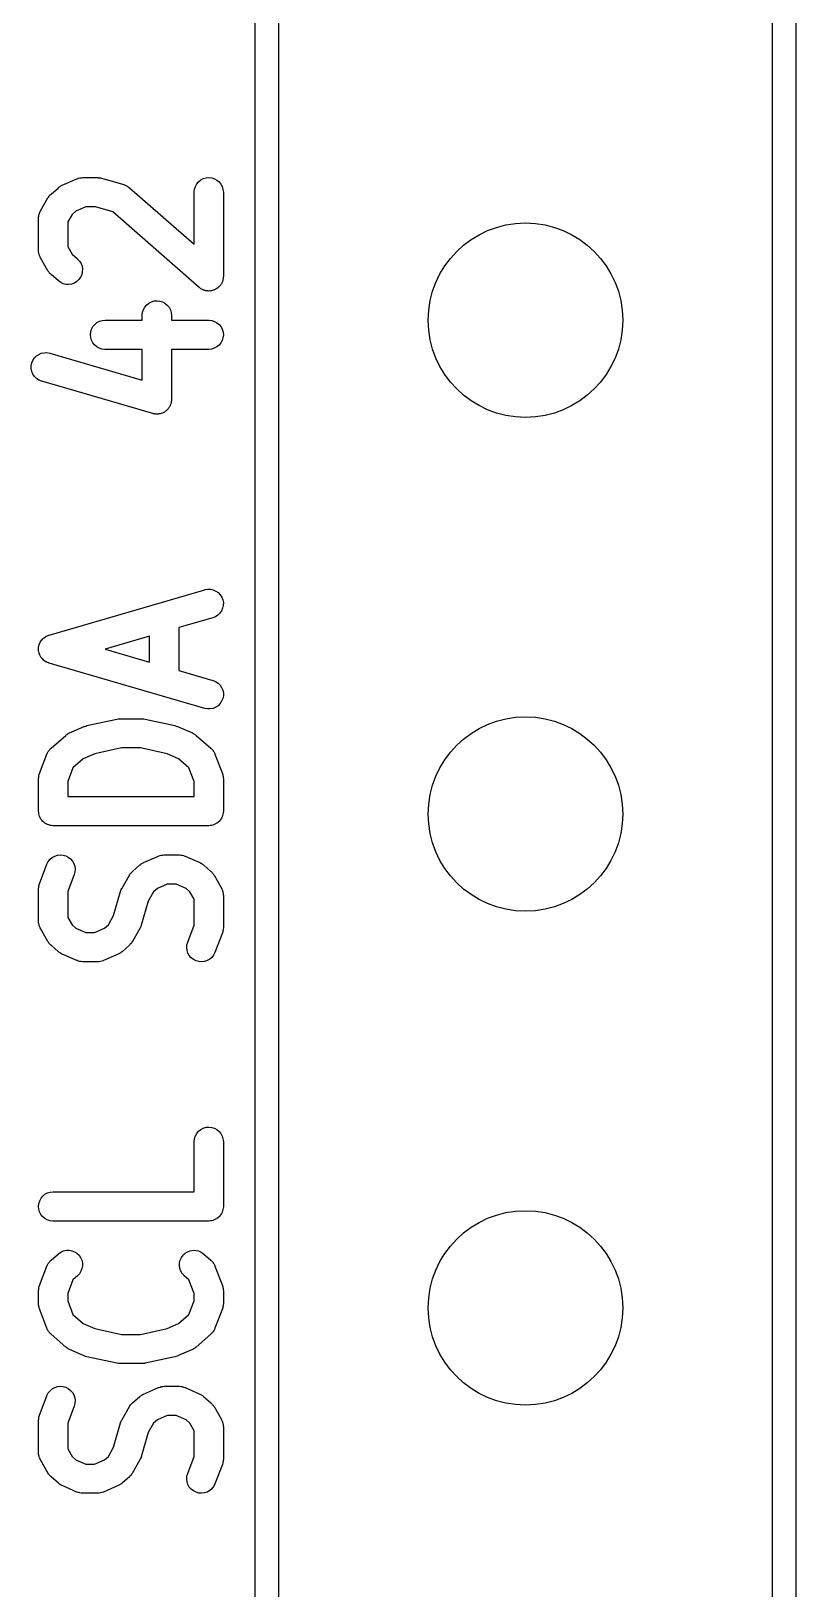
# Model space of a CAD drawing. Extents: x 137.1 to 164.6, y -146.9 to -60.6.
# Drawn here: x 160.7 to 164.63, y -87.9 to -79.89 of the extents above; entities that cross this region are included whole.
import ezdxf

# ---------------------------------------------------------------- set-up
doc = ezdxf.new("R2010")
doc.units = 0
doc.layers.add('BLACK', color=7, linetype='CONTINUOUS')

msp = doc.modelspace()

# ---------------------------------------------------------------- linework, layer by layer
at = {"layer": 'BLACK', "linetype": 'CONTINUOUS'}
for p, q in [((161.85, -123.342), (161.85, -69.9479)), ((161.97, -70.005), (161.97, -123.285)), ((164.51, -123.285), (164.51, -70.005)), ((164.63, -69.9479), (164.63, -123.342)), ((160.858, -80.6813), (160.934, -80.648)), ((160.934, -80.648), (160.935, -80.6475)), ((160.935, -80.6475), (160.936, -80.6473)), ((160.935, -80.6475), (160.935, -80.6475)), ((160.936, -80.6473), (160.942, -80.6453)), ((160.942, -80.6453), (160.949, -80.6432)), ((160.949, -80.6432), (160.95, -80.6431)), ((160.949, -80.6432), (160.949, -80.6432)), ((160.95, -80.6431), (160.957, -80.6424)), ((160.957, -80.6424), (160.964, -80.6417)), ((160.964, -80.6417), (160.964, -80.6417)), ((160.964, -80.6417), (160.964, -80.6417)), ((160.964, -80.6417), (161.04, -80.6417)), ((161.04, -80.6417), (161.042, -80.6417)), ((161.042, -80.6417), (161.044, -80.642)), ((161.044, -80.642), (161.047, -80.642)), ((161.047, -80.642), (161.052, -80.6428)), ((161.052, -80.6428), (161.056, -80.6433)), ((161.056, -80.6433), (161.059, -80.6441)), ((161.059, -80.6441), (161.061, -80.6447)), ((161.061, -80.6447), (161.176, -80.678)), ((161.543, -80.6871), (161.55, -80.6743)), ((161.55, -80.6743), (161.559, -80.6631)), ((161.559, -80.6631), (161.571, -80.6539)), ((161.571, -80.6539), (161.584, -80.6471)), ((161.584, -80.6471), (161.598, -80.643)), ((161.598, -80.643), (161.612, -80.6417)), ((161.612, -80.6417), (161.627, -80.6432)), ((161.627, -80.6432), (161.641, -80.6475)), ((161.641, -80.6475), (161.654, -80.6545)), ((161.654, -80.6545), (161.665, -80.6638)), ((161.665, -80.6638), (161.674, -80.6752)), ((161.674, -80.6752), (161.681, -80.6881)), ((160.747, -80.8128), (160.785, -80.7461)), ((160.785, -80.7452), (160.788, -80.7415)), ((160.785, -80.7461), (160.785, -80.7452)), ((160.788, -80.7415), (160.791, -80.7376)), ((160.791, -80.7376), (160.792, -80.7356)), ((160.792, -80.7356), (160.794, -80.7334)), ((160.794, -80.7334), (160.797, -80.7303)), ((160.797, -80.7303), (160.801, -80.7269)), ((160.801, -80.7269), (160.839, -80.6936)), ((160.839, -80.6929), (160.842, -80.6908)), ((160.839, -80.6936), (160.839, -80.6929)), ((160.842, -80.6908), (160.845, -80.6884)), ((160.845, -80.6884), (160.848, -80.6866)), ((160.848, -80.6866), (160.852, -80.6845)), ((160.852, -80.6845), (160.855, -80.6831)), ((160.855, -80.6831), (160.858, -80.6813)), ((161.176, -80.678), (161.177, -80.6783)), ((161.177, -80.6783), (161.178, -80.6787)), ((161.178, -80.6787), (161.179, -80.679)), ((161.179, -80.679), (161.185, -80.6816)), ((161.185, -80.6816), (161.19, -80.6839)), ((161.19, -80.6839), (161.191, -80.6846)), ((161.191, -80.6846), (161.192, -80.685)), ((161.192, -80.685), (161.197, -80.6887)), ((161.197, -80.6887), (161.202, -80.6921)), ((161.202, -80.6921), (161.203, -80.6929)), ((161.203, -80.6929), (161.204, -80.6936)), ((161.204, -80.6936), (161.537, -80.9847)), ((161.537, -80.7156), (161.539, -80.7011)), ((161.537, -80.7167), (161.537, -80.7156)), ((161.537, -80.9847), (161.537, -80.7167)), ((161.539, -80.7011), (161.543, -80.6871)), ((161.681, -80.6881), (161.685, -80.7021)), ((161.685, -80.7021), (161.687, -80.7167)), ((161.687, -80.7167), (161.687, -81.15)), ((160.738, -80.8374), (160.739, -80.8344)), ((160.739, -80.8344), (160.74, -80.8303)), ((160.74, -80.8303), (160.741, -80.8261)), ((160.741, -80.8261), (160.742, -80.8234)), ((160.742, -80.8234), (160.743, -80.8205)), ((160.743, -80.8205), (160.745, -80.8167)), ((160.745, -80.8167), (160.747, -80.8128)), ((160.909, -80.8315), (160.887, -80.8699)), ((160.929, -80.8141), (160.909, -80.8315)), ((160.98, -80.7917), (160.929, -80.8141)), ((161.03, -80.7917), (160.98, -80.7917)), ((161.118, -80.8174), (161.03, -80.7917)), ((161.563, -81.2064), (161.118, -80.8174)), ((160.737, -80.8447), (160.738, -80.8404)), ((160.737, -80.849), (160.737, -80.8447)), ((160.737, -80.85), (160.737, -80.849)), ((160.737, -81.0167), (160.737, -80.85)), ((160.738, -80.8404), (160.738, -80.8374)), ((160.887, -80.8699), (160.887, -80.9967)), ((160.887, -80.9967), (160.909, -81.0352)), ((160.737, -81.0209), (160.737, -81.0167)), ((160.737, -81.0252), (160.737, -81.0209)), ((160.738, -81.0282), (160.737, -81.0252)), ((160.738, -81.0312), (160.738, -81.0282)), ((160.74, -81.0353), (160.738, -81.0312)), ((160.74, -81.0395), (160.74, -81.0353)), ((160.742, -81.0423), (160.74, -81.0395)), ((160.743, -81.0452), (160.742, -81.0423)), ((160.745, -81.049), (160.743, -81.0452)), ((160.746, -81.053), (160.745, -81.049)), ((160.747, -81.0539), (160.746, -81.053)), ((160.785, -81.1205), (160.747, -81.0539)), ((160.909, -81.0352), (160.937, -81.0602)), ((160.937, -81.0602), (160.938, -81.0609)), ((160.938, -81.0609), (160.948, -81.0717)), ((160.948, -81.0717), (160.956, -81.0842)), ((160.788, -81.1243), (160.785, -81.1205)), ((160.79, -81.1283), (160.788, -81.1243)), ((160.792, -81.1303), (160.79, -81.1283)), ((160.793, -81.1325), (160.792, -81.1303)), ((160.797, -81.1357), (160.793, -81.1325)), ((160.8, -81.1391), (160.797, -81.1357)), ((160.801, -81.1398), (160.8, -81.1391)), ((160.839, -81.1731), (160.801, -81.1398)), ((160.953, -81.1546), (160.944, -81.1664)), ((160.959, -81.1413), (160.953, -81.1546)), ((160.956, -81.0842), (160.961, -81.098)), ((160.962, -81.1271), (160.959, -81.1413)), ((160.961, -81.098), (160.963, -81.1125)), ((160.963, -81.1125), (160.962, -81.1271)), ((161.687, -81.151), (161.686, -81.1557)), ((161.686, -81.1557), (161.686, -81.1604)), ((161.687, -81.15), (161.687, -81.151)), ((160.851, -81.1816), (160.839, -81.1731)), ((160.864, -81.1877), (160.851, -81.1816)), ((160.878, -81.191), (160.864, -81.1877)), ((160.893, -81.1915), (160.878, -81.191)), ((160.907, -81.1892), (160.893, -81.1915)), ((160.921, -81.1841), (160.907, -81.1892)), ((160.933, -81.1764), (160.921, -81.1841)), ((160.944, -81.1664), (160.933, -81.1764)), ((161.566, -81.2092), (161.563, -81.2064)), ((161.57, -81.2122), (161.566, -81.2092)), ((161.572, -81.2134), (161.57, -81.2122)), ((161.574, -81.215), (161.572, -81.2134)), ((161.579, -81.2169), (161.574, -81.215)), ((161.583, -81.2191), (161.579, -81.2169)), ((161.585, -81.2199), (161.583, -81.2191)), ((161.588, -81.221), (161.585, -81.2199)), ((161.592, -81.2221), (161.588, -81.221)), ((161.597, -81.2235), (161.592, -81.2221)), ((161.599, -81.2237), (161.597, -81.2235)), ((161.602, -81.2243), (161.599, -81.2237)), ((161.607, -81.2245), (161.602, -81.2243)), ((161.611, -81.225), (161.607, -81.2245)), ((161.614, -81.2248), (161.611, -81.225)), ((161.617, -81.2249), (161.614, -81.2248)), ((161.621, -81.2241), (161.617, -81.2249)), ((161.626, -81.2237), (161.621, -81.2241)), ((161.628, -81.2229), (161.626, -81.2237)), ((161.631, -81.2225), (161.628, -81.2229)), ((161.635, -81.2209), (161.631, -81.2225)), ((161.64, -81.2195), (161.635, -81.2209)), ((161.642, -81.2183), (161.64, -81.2195)), ((161.645, -81.2174), (161.642, -81.2183)), ((161.649, -81.2149), (161.645, -81.2174)), ((161.653, -81.2128), (161.649, -81.2149)), ((161.655, -81.2111), (161.653, -81.2128)), ((161.657, -81.2097), (161.655, -81.2111)), ((161.661, -81.2065), (161.657, -81.2097)), ((161.664, -81.2036), (161.661, -81.2065)), ((161.666, -81.2016), (161.664, -81.2036)), ((161.668, -81.1998), (161.666, -81.2016)), ((161.671, -81.196), (161.668, -81.1998)), ((161.674, -81.1924), (161.671, -81.196)), ((161.675, -81.1901), (161.674, -81.1924)), ((161.677, -81.1879), (161.675, -81.1901)), ((161.679, -81.1837), (161.677, -81.1879)), ((161.681, -81.1795), (161.679, -81.1837)), ((161.682, -81.177), (161.681, -81.1795)), ((161.683, -81.1746), (161.682, -81.177)), ((161.684, -81.1701), (161.683, -81.1746)), ((161.685, -81.1656), (161.684, -81.1701)), ((161.686, -81.163), (161.685, -81.1656)), ((161.686, -81.1604), (161.686, -81.163)), ((161.276, -81.3205), (161.283, -81.3076)), ((161.283, -81.3076), (161.293, -81.2964)), ((161.293, -81.2964), (161.304, -81.2872)), ((161.304, -81.2872), (161.317, -81.2805)), ((161.317, -81.2805), (161.331, -81.2763)), ((161.331, -81.2763), (161.346, -81.275)), ((161.346, -81.275), (161.36, -81.2765)), ((161.36, -81.2765), (161.374, -81.2809)), ((161.374, -81.2809), (161.387, -81.2878)), ((161.387, -81.2878), (161.398, -81.2972)), ((161.398, -81.2972), (161.408, -81.3085)), ((161.408, -81.3085), (161.415, -81.3214)), ((161.016, -81.4081), (161.026, -81.3968)), ((161.026, -81.3968), (161.037, -81.3875)), ((161.037, -81.3875), (161.05, -81.3807)), ((161.05, -81.3807), (161.064, -81.3764)), ((161.064, -81.3764), (161.079, -81.375)), ((161.079, -81.375), (161.27, -81.375)), ((161.27, -81.349), (161.272, -81.3344)), ((161.27, -81.35), (161.27, -81.349)), ((161.27, -81.375), (161.27, -81.35)), ((161.272, -81.3344), (161.276, -81.3205)), ((161.415, -81.3214), (161.419, -81.3354)), ((161.419, -81.3354), (161.42, -81.35)), ((161.42, -81.35), (161.42, -81.375)), ((161.42, -81.375), (161.612, -81.375)), ((161.612, -81.375), (161.613, -81.375)), ((161.613, -81.375), (161.627, -81.3766)), ((161.627, -81.3766), (161.641, -81.3811)), ((161.641, -81.3811), (161.654, -81.3881)), ((161.654, -81.3881), (161.665, -81.3975)), ((161.004, -81.4495), (161.005, -81.4349)), ((161.005, -81.4641), (161.004, -81.4495)), ((161.005, -81.4349), (161.009, -81.4209)), ((161.009, -81.4781), (161.005, -81.4641)), ((161.009, -81.4209), (161.016, -81.4081)), ((161.665, -81.3975), (161.675, -81.4089)), ((161.675, -81.4089), (161.681, -81.4219)), ((161.681, -81.4219), (161.686, -81.4359)), ((161.685, -81.4651), (161.681, -81.4791)), ((161.687, -81.4505), (161.685, -81.4651)), ((161.686, -81.4359), (161.687, -81.4505)), ((160.726, -81.559), (160.738, -81.5508)), ((160.738, -81.5508), (160.751, -81.5451)), ((160.751, -81.5451), (160.766, -81.5421)), ((160.766, -81.5421), (160.78, -81.542)), ((160.78, -81.542), (160.795, -81.5447)), ((160.795, -81.5447), (161.27, -81.6833)), ((161.016, -81.4911), (161.009, -81.4781)), ((161.025, -81.5025), (161.016, -81.4911)), ((161.036, -81.5119), (161.025, -81.5025)), ((161.049, -81.5189), (161.036, -81.5119)), ((161.063, -81.5234), (161.049, -81.5189)), ((161.078, -81.525), (161.063, -81.5234)), ((161.079, -81.525), (161.078, -81.525)), ((161.27, -81.525), (161.079, -81.525)), ((161.27, -81.6833), (161.27, -81.525)), ((161.612, -81.525), (161.42, -81.525)), ((161.42, -81.525), (161.42, -81.7833)), ((161.626, -81.5236), (161.612, -81.525)), ((161.64, -81.5193), (161.626, -81.5236)), ((161.653, -81.5125), (161.64, -81.5193)), ((161.665, -81.5032), (161.653, -81.5125)), ((161.674, -81.4919), (161.665, -81.5032)), ((161.681, -81.4791), (161.674, -81.4919)), ((160.699, -81.6095), (160.702, -81.5952)), ((160.699, -81.6242), (160.699, -81.6095)), ((160.702, -81.6385), (160.699, -81.6242)), ((160.702, -81.5952), (160.708, -81.5816)), ((160.708, -81.5816), (160.716, -81.5694)), ((160.716, -81.5694), (160.726, -81.559)), ((160.708, -81.652), (160.702, -81.6385)), ((160.716, -81.6642), (160.708, -81.652)), ((160.726, -81.6746), (160.716, -81.6642)), ((160.738, -81.6827), (160.726, -81.6746)), ((160.752, -81.6884), (160.738, -81.6827)), ((160.753, -81.6887), (160.752, -81.6884)), ((161.324, -81.8553), (160.753, -81.6887)), ((161.42, -81.7905), (161.419, -81.7947)), ((161.419, -81.7947), (161.419, -81.7989)), ((161.42, -81.7833), (161.42, -81.7844)), ((161.42, -81.7844), (161.42, -81.7874)), ((161.42, -81.7874), (161.42, -81.7905)), ((161.327, -81.8559), (161.324, -81.8553)), ((161.33, -81.8568), (161.327, -81.8559)), ((161.334, -81.8572), (161.33, -81.8568)), ((161.339, -81.858), (161.334, -81.8572)), ((161.342, -81.858), (161.339, -81.858)), ((161.345, -81.8583), (161.342, -81.858)), ((161.349, -81.8579), (161.345, -81.8583)), ((161.353, -81.8579), (161.349, -81.8579)), ((161.356, -81.8573), (161.353, -81.8579)), ((161.359, -81.857), (161.356, -81.8573)), ((161.363, -81.8558), (161.359, -81.857)), ((161.368, -81.8549), (161.363, -81.8558)), ((161.37, -81.8537), (161.368, -81.8549)), ((161.373, -81.8529), (161.37, -81.8537)), ((161.377, -81.8509), (161.373, -81.8529)), ((161.381, -81.8492), (161.377, -81.8509)), ((161.384, -81.8475), (161.381, -81.8492)), ((161.386, -81.8461), (161.384, -81.8475)), ((161.39, -81.8434), (161.386, -81.8461)), ((161.393, -81.841), (161.39, -81.8434)), ((161.395, -81.8388), (161.393, -81.841)), ((161.398, -81.8369), (161.395, -81.8388)), ((161.4, -81.8336), (161.398, -81.8369)), ((161.403, -81.8306), (161.4, -81.8336)), ((161.405, -81.828), (161.403, -81.8306)), ((161.407, -81.8257), (161.405, -81.828)), ((161.409, -81.822), (161.407, -81.8257)), ((161.412, -81.8184), (161.409, -81.822)), ((161.413, -81.8156), (161.412, -81.8184)), ((161.414, -81.8129), (161.413, -81.8156)), ((161.415, -81.8088), (161.414, -81.8129)), ((161.417, -81.8048), (161.415, -81.8088)), ((161.418, -81.8018), (161.417, -81.8048)), ((161.419, -81.7989), (161.418, -81.8018)), ((161.592, -82.761), (161.606, -82.7585)), ((161.606, -82.7585), (161.621, -82.7589)), ((161.621, -82.7589), (161.635, -82.7621)), ((160.791, -82.9947), (161.591, -82.7613)), ((161.591, -82.7613), (161.592, -82.761)), ((161.635, -82.7621), (161.649, -82.768)), ((161.649, -82.768), (161.661, -82.7763)), ((161.661, -82.7763), (161.671, -82.7869)), ((161.671, -82.7869), (161.679, -82.7992)), ((161.679, -82.7992), (161.684, -82.8128)), ((161.684, -82.8128), (161.687, -82.8272)), ((161.687, -82.8272), (161.686, -82.8419)), ((161.633, -82.9053), (161.458, -82.9562)), ((161.646, -82.8999), (161.633, -82.9053)), ((161.659, -82.8919), (161.646, -82.8999)), ((161.669, -82.8817), (161.659, -82.8919)), ((161.678, -82.8696), (161.669, -82.8817)), ((161.683, -82.8562), (161.678, -82.8696)), ((161.686, -82.8419), (161.683, -82.8562)), ((160.777, -83.0001), (160.783, -82.9976)), ((160.783, -82.9976), (160.79, -82.9951)), ((160.79, -82.9949), (160.791, -82.9947)), ((160.79, -82.9951), (160.79, -82.9949)), ((161.458, -82.9562), (161.458, -83.1771)), ((160.737, -83.0581), (160.739, -83.0516)), ((160.737, -83.0588), (160.737, -83.0581)), ((160.737, -83.0595), (160.737, -83.0588)), ((160.737, -83.0662), (160.737, -83.0595)), ((160.737, -83.0728), (160.737, -83.0662)), ((160.737, -83.0735), (160.737, -83.0728)), ((160.737, -83.0742), (160.737, -83.0735)), ((160.739, -83.0806), (160.737, -83.0742)), ((160.739, -83.0516), (160.74, -83.0452)), ((160.74, -83.0438), (160.743, -83.0377)), ((160.74, -83.0445), (160.74, -83.0438)), ((160.74, -83.0452), (160.74, -83.0445)), ((160.743, -83.0377), (160.746, -83.0316)), ((160.746, -83.0304), (160.75, -83.0249)), ((160.746, -83.031), (160.746, -83.0304)), ((160.746, -83.0316), (160.746, -83.031)), ((160.75, -83.0249), (160.754, -83.0194)), ((160.754, -83.0189), (160.755, -83.0183)), ((160.754, -83.0194), (160.754, -83.0189)), ((160.755, -83.0183), (160.759, -83.0137)), ((160.759, -83.0137), (160.764, -83.009)), ((160.764, -83.009), (160.765, -83.0086)), ((160.765, -83.0081), (160.771, -83.0045)), ((160.765, -83.0086), (160.765, -83.0081)), ((160.771, -83.0045), (160.776, -83.0008)), ((160.776, -83.0008), (160.777, -83.0005)), ((160.777, -83.0005), (160.777, -83.0001)), ((161.308, -83), (161.08, -83.0667)), ((161.08, -83.0667), (161.308, -83.1333)), ((161.308, -83.1333), (161.308, -83)), ((160.74, -83.0872), (160.739, -83.0806)), ((160.74, -83.0878), (160.74, -83.0872)), ((160.74, -83.0885), (160.74, -83.0878)), ((160.743, -83.0946), (160.74, -83.0885)), ((160.745, -83.1008), (160.743, -83.0946)), ((160.745, -83.1014), (160.745, -83.1008)), ((160.746, -83.102), (160.745, -83.1014)), ((160.749, -83.1075), (160.746, -83.102)), ((160.753, -83.1131), (160.749, -83.1075)), ((160.754, -83.1136), (160.753, -83.1131)), ((160.754, -83.1142), (160.754, -83.1136)), ((160.759, -83.1189), (160.754, -83.1142)), ((160.763, -83.1237), (160.759, -83.1189)), ((160.764, -83.1241), (160.763, -83.1237)), ((160.764, -83.1246), (160.764, -83.1241)), ((160.77, -83.1283), (160.764, -83.1246)), ((160.775, -83.132), (160.77, -83.1283)), ((160.776, -83.1323), (160.775, -83.132)), ((160.776, -83.1327), (160.776, -83.1323)), ((160.782, -83.1353), (160.776, -83.1327)), ((160.789, -83.1379), (160.782, -83.1353)), ((160.789, -83.1381), (160.789, -83.1379)), ((160.79, -83.1384), (160.789, -83.1381)), ((160.791, -83.1387), (160.79, -83.1384)), ((161.591, -83.372), (160.791, -83.1387)), ((161.458, -83.1771), (161.633, -83.228)), ((161.633, -83.228), (161.634, -83.2283)), ((161.634, -83.2283), (161.647, -83.2339)), ((161.647, -83.2339), (161.66, -83.2421)), ((161.66, -83.2421), (161.67, -83.2525)), ((161.67, -83.2525), (161.678, -83.2646)), ((161.678, -83.2646), (161.684, -83.2781)), ((161.684, -83.2781), (161.687, -83.2925)), ((161.687, -83.3071), (161.684, -83.3215)), ((161.687, -83.2925), (161.687, -83.3071)), ((161.605, -83.3747), (161.591, -83.372)), ((161.62, -83.3746), (161.605, -83.3747)), ((161.634, -83.3716), (161.62, -83.3746)), ((161.648, -83.3659), (161.634, -83.3716)), ((161.66, -83.3577), (161.648, -83.3659)), ((161.67, -83.3473), (161.66, -83.3577)), ((161.678, -83.335), (161.67, -83.3473)), ((161.684, -83.3215), (161.678, -83.335)), ((160.896, -83.498), (160.972, -83.4646)), ((160.972, -83.4646), (160.973, -83.4642)), ((160.972, -83.4646), (160.972, -83.4646)), ((160.972, -83.4646), (160.972, -83.4646)), ((160.972, -83.4646), (160.972, -83.4646)), ((160.973, -83.4642), (160.98, -83.4622)), ((160.98, -83.4622), (160.986, -83.4601)), ((160.986, -83.4601), (161.139, -83.4267)), ((161.139, -83.4267), (161.14, -83.4265)), ((161.14, -83.4264), (161.147, -83.4257)), ((161.14, -83.4265), (161.14, -83.4264)), ((161.14, -83.4265), (161.14, -83.4265)), ((161.147, -83.4257), (161.154, -83.425)), ((161.154, -83.425), (161.155, -83.425)), ((161.155, -83.425), (161.155, -83.425)), ((161.155, -83.425), (161.269, -83.425)), ((161.269, -83.425), (161.27, -83.425)), ((161.27, -83.425), (161.27, -83.425)), ((161.27, -83.425), (161.271, -83.425)), ((161.271, -83.425), (161.278, -83.4259)), ((161.278, -83.4259), (161.285, -83.4266)), ((161.285, -83.4266), (161.285, -83.4267)), ((161.285, -83.4267), (161.285, -83.4267)), ((161.285, -83.4267), (161.437, -83.4601)), ((161.437, -83.4601), (161.438, -83.4601)), ((161.438, -83.4601), (161.438, -83.4601)), ((161.438, -83.4601), (161.438, -83.4601)), ((161.438, -83.4601), (161.438, -83.4603)), ((161.438, -83.4603), (161.445, -83.4625)), ((161.445, -83.4625), (161.451, -83.4646)), ((161.451, -83.4646), (161.528, -83.498)), ((160.801, -83.5769), (160.877, -83.5102)), ((160.877, -83.5102), (160.878, -83.5095)), ((160.878, -83.5095), (160.881, -83.5075)), ((160.881, -83.5075), (160.883, -83.5051)), ((160.883, -83.5051), (160.887, -83.5033)), ((160.887, -83.5033), (160.89, -83.5012)), ((160.89, -83.5012), (160.893, -83.4997)), ((160.893, -83.4997), (160.896, -83.498)), ((161.528, -83.498), (161.529, -83.4984)), ((161.529, -83.4984), (161.532, -83.5002)), ((161.532, -83.5002), (161.535, -83.5017)), ((161.535, -83.5017), (161.538, -83.5039)), ((161.538, -83.5039), (161.541, -83.5057)), ((161.541, -83.5057), (161.544, -83.5081)), ((161.544, -83.5081), (161.547, -83.5102)), ((161.547, -83.5102), (161.623, -83.5769)), ((160.742, -83.7066), (160.78, -83.6066)), ((160.78, -83.6057), (160.782, -83.6029)), ((160.78, -83.6066), (160.78, -83.6057)), ((160.782, -83.6029), (160.783, -83.6)), ((160.783, -83.6), (160.785, -83.5964)), ((160.785, -83.5964), (160.787, -83.5926)), ((160.787, -83.5926), (160.789, -83.5902)), ((160.789, -83.5902), (160.791, -83.5876)), ((160.791, -83.5876), (160.793, -83.5845)), ((160.793, -83.5845), (160.796, -83.5812)), ((160.796, -83.5812), (160.798, -83.5792)), ((160.798, -83.5792), (160.801, -83.5769)), ((160.967, -83.6307), (160.913, -83.6775)), ((161.026, -83.605), (160.967, -83.6307)), ((161.163, -83.575), (161.026, -83.605)), ((161.261, -83.575), (161.163, -83.575)), ((161.398, -83.605), (161.261, -83.575)), ((161.457, -83.6307), (161.398, -83.605)), ((161.51, -83.6775), (161.457, -83.6307)), ((161.623, -83.5769), (161.624, -83.5776)), ((161.624, -83.5776), (161.626, -83.5799)), ((161.626, -83.5799), (161.628, -83.5819)), ((161.628, -83.5819), (161.631, -83.5853)), ((161.631, -83.5853), (161.634, -83.5884)), ((161.634, -83.5884), (161.635, -83.5911)), ((161.635, -83.5911), (161.637, -83.5935)), ((161.637, -83.5935), (161.639, -83.5973)), ((161.639, -83.5973), (161.641, -83.6009)), ((161.641, -83.6009), (161.643, -83.6038)), ((161.643, -83.6038), (161.644, -83.6066)), ((161.644, -83.6066), (161.682, -83.7066)), ((160.738, -83.7193), (160.739, -83.7177)), ((160.738, -83.7208), (160.738, -83.7193)), ((160.739, -83.7177), (160.74, -83.7122)), ((160.74, -83.7122), (160.742, -83.7066)), ((160.913, -83.6775), (160.887, -83.7471)), ((161.537, -83.7471), (161.51, -83.6775)), ((161.682, -83.7066), (161.682, -83.7076)), ((161.682, -83.7076), (161.684, -83.7132)), ((161.684, -83.7132), (161.685, -83.7188)), ((161.685, -83.7188), (161.686, -83.7203)), ((161.686, -83.7203), (161.686, -83.7218)), ((160.737, -83.7323), (160.738, -83.7265)), ((160.737, -83.7333), (160.737, -83.7323)), ((160.737, -83.9), (160.737, -83.7333)), ((160.738, -83.7265), (160.738, -83.7208)), ((160.887, -83.7471), (160.887, -83.825)), ((161.537, -83.825), (161.537, -83.7471)), ((161.686, -83.7218), (161.686, -83.7276)), ((161.686, -83.7276), (161.687, -83.7333)), ((161.687, -83.7333), (161.687, -83.9)), ((160.887, -83.825), (161.537, -83.825)), ((160.738, -83.907), (160.737, -83.9)), ((160.738, -83.9141), (160.738, -83.907)), ((160.738, -83.9143), (160.738, -83.9141)), ((160.738, -83.9146), (160.738, -83.9143)), ((160.74, -83.9213), (160.738, -83.9146)), ((160.742, -83.9281), (160.74, -83.9213)), ((160.742, -83.9283), (160.742, -83.9281)), ((160.743, -83.9286), (160.742, -83.9283)), ((160.746, -83.9348), (160.743, -83.9286)), ((160.749, -83.9411), (160.746, -83.9348)), ((160.749, -83.9413), (160.749, -83.9411)), ((160.749, -83.9415), (160.749, -83.9413)), ((160.754, -83.947), (160.749, -83.9415)), ((160.758, -83.9525), (160.754, -83.947)), ((160.759, -83.9526), (160.758, -83.9525)), ((160.759, -83.9528), (160.759, -83.9526)), ((160.764, -83.9573), (160.759, -83.9528)), ((160.77, -83.9619), (160.764, -83.9573)), ((161.659, -83.958), (161.653, -83.9625)), ((161.664, -83.9536), (161.659, -83.958)), ((161.665, -83.9534), (161.664, -83.9536)), ((161.669, -83.9478), (161.665, -83.9532)), ((161.665, -83.9532), (161.665, -83.9534)), ((161.674, -83.9424), (161.669, -83.9478)), ((161.677, -83.9358), (161.674, -83.9419)), ((161.674, -83.9419), (161.674, -83.9421)), ((161.674, -83.9421), (161.674, -83.9424)), ((161.681, -83.9295), (161.677, -83.9358)), ((161.683, -83.9223), (161.681, -83.9291)), ((161.681, -83.9291), (161.681, -83.9293)), ((161.681, -83.9293), (161.681, -83.9295)), ((161.685, -83.9156), (161.683, -83.9223)), ((161.686, -83.9081), (161.685, -83.9151)), ((161.685, -83.9151), (161.685, -83.9153)), ((161.685, -83.9153), (161.685, -83.9156)), ((161.687, -83.901), (161.686, -83.9081)), ((161.687, -83.9), (161.687, -83.9005)), ((161.687, -83.9005), (161.687, -83.9005)), ((161.687, -83.9005), (161.687, -83.9005)), ((161.687, -83.9005), (161.687, -83.901)), ((160.77, -83.962), (160.77, -83.9619)), ((160.77, -83.9622), (160.77, -83.962)), ((160.776, -83.9655), (160.77, -83.9622)), ((160.782, -83.9689), (160.776, -83.9655)), ((160.783, -83.969), (160.782, -83.9689)), ((160.783, -83.9691), (160.783, -83.969)), ((160.79, -83.9712), (160.783, -83.9691)), ((160.796, -83.9734), (160.79, -83.9712)), ((160.797, -83.9734), (160.796, -83.9734)), ((160.797, -83.9735), (160.797, -83.9734)), ((160.804, -83.9742), (160.797, -83.9735)), ((160.811, -83.975), (160.804, -83.9742)), ((160.812, -83.975), (160.811, -83.975)), ((160.811, -83.975), (160.811, -83.975)), ((160.811, -83.975), (160.811, -83.975)), ((160.811, -83.975), (160.811, -83.975)), ((161.612, -83.975), (160.812, -83.975)), ((161.619, -83.9743), (161.612, -83.975)), ((161.626, -83.9737), (161.619, -83.9743)), ((161.633, -83.9715), (161.626, -83.9736)), ((161.626, -83.9736), (161.626, -83.9736)), ((161.626, -83.9736), (161.626, -83.9737)), ((161.64, -83.9695), (161.633, -83.9715)), ((161.647, -83.966), (161.64, -83.9693)), ((161.64, -83.9693), (161.64, -83.9694)), ((161.64, -83.9694), (161.64, -83.9695)), ((161.653, -83.9628), (161.647, -83.966)), ((161.653, -83.9625), (161.653, -83.9626)), ((161.653, -83.9626), (161.653, -83.9628)), ((160.742, -84.2733), (160.78, -84.1733)), ((160.78, -84.1723), (160.787, -84.1593)), ((160.78, -84.1733), (160.78, -84.1723)), ((160.787, -84.1593), (160.796, -84.1478)), ((160.796, -84.1478), (160.807, -84.1384)), ((160.807, -84.1384), (160.82, -84.1312)), ((160.82, -84.1312), (160.834, -84.1267)), ((160.834, -84.1267), (160.849, -84.125)), ((160.849, -84.125), (160.863, -84.1262)), ((160.863, -84.1262), (160.877, -84.1301)), ((160.877, -84.1301), (160.89, -84.1367)), ((160.89, -84.1367), (160.902, -84.1457)), ((160.902, -84.1457), (160.911, -84.1568)), ((160.911, -84.1568), (160.919, -84.1696)), ((160.919, -84.1696), (160.923, -84.1835)), ((160.923, -84.1835), (160.925, -84.198)), ((160.925, -84.198), (160.924, -84.2126)), ((161.22, -84.2102), (161.258, -84.1769)), ((161.258, -84.1769), (161.259, -84.1762)), ((161.259, -84.1762), (161.262, -84.1741)), ((161.262, -84.1741), (161.264, -84.1718)), ((161.264, -84.1718), (161.268, -84.17)), ((161.268, -84.17), (161.271, -84.1679)), ((161.271, -84.1679), (161.274, -84.1664)), ((161.274, -84.1664), (161.277, -84.1646)), ((161.277, -84.1646), (161.353, -84.1313)), ((161.353, -84.1313), (161.354, -84.1309)), ((161.354, -84.1309), (161.355, -84.1308)), ((161.355, -84.1307), (161.362, -84.1286)), ((161.355, -84.1308), (161.355, -84.1307)), ((161.362, -84.1286), (161.368, -84.1265)), ((161.368, -84.1265), (161.369, -84.1264)), ((161.368, -84.1265), (161.368, -84.1265)), ((161.369, -84.1264), (161.376, -84.1257)), ((161.376, -84.1257), (161.383, -84.125)), ((161.383, -84.125), (161.383, -84.125)), ((161.383, -84.125), (161.383, -84.125)), ((161.383, -84.125), (161.46, -84.125)), ((161.46, -84.125), (161.461, -84.125)), ((161.461, -84.125), (161.461, -84.125)), ((161.461, -84.125), (161.461, -84.125)), ((161.461, -84.125), (161.468, -84.1259)), ((161.468, -84.1259), (161.475, -84.1266)), ((161.475, -84.1266), (161.475, -84.1267)), ((161.475, -84.1267), (161.476, -84.1268)), ((161.476, -84.1268), (161.482, -84.129)), ((161.482, -84.129), (161.489, -84.1311)), ((161.489, -84.1311), (161.489, -84.1312)), ((161.489, -84.1312), (161.49, -84.1313)), ((161.49, -84.1313), (161.566, -84.1646)), ((161.566, -84.1646), (161.567, -84.165)), ((161.567, -84.165), (161.57, -84.1669)), ((161.57, -84.1669), (161.573, -84.1684)), ((161.573, -84.1684), (161.576, -84.1705)), ((161.576, -84.1705), (161.579, -84.1724)), ((161.579, -84.1724), (161.582, -84.1748)), ((161.582, -84.1748), (161.585, -84.1769)), ((161.585, -84.1769), (161.623, -84.2102)), ((160.739, -84.2844), (160.74, -84.2789)), ((160.74, -84.2789), (160.742, -84.2733)), ((160.92, -84.2267), (160.887, -84.3138)), ((160.924, -84.2126), (160.92, -84.2267)), ((161.166, -84.2961), (161.204, -84.2295)), ((161.204, -84.2285), (161.207, -84.2248)), ((161.204, -84.2295), (161.204, -84.2285)), ((161.207, -84.2248), (161.21, -84.2209)), ((161.21, -84.2209), (161.211, -84.2189)), ((161.211, -84.2189), (161.213, -84.2167)), ((161.213, -84.2167), (161.216, -84.2136)), ((161.216, -84.2136), (161.22, -84.2102)), ((161.399, -84.275), (161.348, -84.2974)), ((161.444, -84.275), (161.399, -84.275)), ((161.495, -84.2974), (161.444, -84.275)), ((161.623, -84.2102), (161.624, -84.2109)), ((161.624, -84.2109), (161.627, -84.2143)), ((161.627, -84.2143), (161.63, -84.2175)), ((161.63, -84.2175), (161.632, -84.2197)), ((161.632, -84.2197), (161.634, -84.2217)), ((161.634, -84.2217), (161.636, -84.2257)), ((161.636, -84.2257), (161.639, -84.2295)), ((161.639, -84.2295), (161.677, -84.2961)), ((160.737, -84.299), (160.738, -84.2932)), ((160.737, -84.3), (160.737, -84.299)), ((160.737, -84.4667), (160.737, -84.3)), ((160.738, -84.2859), (160.739, -84.2844)), ((160.738, -84.2874), (160.738, -84.2859)), ((160.738, -84.2932), (160.738, -84.2874)), ((160.887, -84.3138), (160.887, -84.4467)), ((161.123, -84.4373), (161.159, -84.3127)), ((161.159, -84.3117), (161.16, -84.3106)), ((161.159, -84.3127), (161.159, -84.3117)), ((161.16, -84.3095), (161.162, -84.3039)), ((161.16, -84.3106), (161.16, -84.3095)), ((161.162, -84.3039), (161.165, -84.2982)), ((161.165, -84.2972), (161.166, -84.2961)), ((161.165, -84.2982), (161.165, -84.2972)), ((161.328, -84.3148), (161.301, -84.3627)), ((161.348, -84.2974), (161.328, -84.3148)), ((161.515, -84.3148), (161.495, -84.2974)), ((161.537, -84.3532), (161.515, -84.3148)), ((161.537, -84.4862), (161.537, -84.3532)), ((161.677, -84.2961), (161.678, -84.297)), ((161.678, -84.297), (161.679, -84.301)), ((161.679, -84.301), (161.681, -84.3048)), ((161.681, -84.3048), (161.682, -84.3077)), ((161.682, -84.3077), (161.683, -84.3105)), ((161.683, -84.3105), (161.684, -84.3147)), ((161.684, -84.3147), (161.685, -84.3188)), ((161.685, -84.3188), (161.686, -84.3218)), ((161.686, -84.3218), (161.686, -84.3248)), ((161.686, -84.3248), (161.686, -84.3291)), ((161.686, -84.3291), (161.687, -84.3333)), ((161.687, -84.3333), (161.687, -84.5)), ((161.096, -84.4852), (161.123, -84.4373)), ((161.301, -84.3627), (161.265, -84.4873)), ((160.737, -84.4709), (160.737, -84.4667)), ((160.737, -84.4752), (160.737, -84.4709)), ((160.738, -84.4782), (160.737, -84.4752)), ((160.738, -84.4812), (160.738, -84.4782)), ((160.74, -84.4853), (160.738, -84.4812)), ((160.74, -84.4895), (160.74, -84.4853)), ((160.742, -84.4923), (160.74, -84.4895)), ((160.743, -84.4952), (160.742, -84.4923)), ((160.745, -84.499), (160.743, -84.4952)), ((160.746, -84.503), (160.745, -84.499)), ((160.747, -84.5039), (160.746, -84.503)), ((160.785, -84.5705), (160.747, -84.5039)), ((160.887, -84.4467), (160.909, -84.4852)), ((160.909, -84.4852), (160.929, -84.5026)), ((160.929, -84.5026), (160.98, -84.525)), ((161.025, -84.525), (161.076, -84.5026)), ((161.076, -84.5026), (161.096, -84.4852)), ((161.258, -84.5039), (161.22, -84.5705)), ((161.259, -84.5018), (161.258, -84.5028)), ((161.258, -84.5028), (161.258, -84.5039)), ((161.261, -84.4961), (161.259, -84.5018)), ((161.264, -84.4905), (161.261, -84.4961)), ((161.265, -84.4883), (161.264, -84.4894)), ((161.264, -84.4894), (161.264, -84.4905)), ((161.265, -84.4873), (161.265, -84.4883)), ((161.504, -84.5733), (161.537, -84.4862)), ((161.684, -84.5211), (161.682, -84.5267)), ((161.685, -84.5156), (161.684, -84.5211)), ((161.686, -84.5126), (161.685, -84.5141)), ((161.685, -84.5141), (161.685, -84.5156)), ((161.687, -84.501), (161.686, -84.5068)), ((161.686, -84.5068), (161.686, -84.5126)), ((161.687, -84.5), (161.687, -84.501)), ((160.788, -84.5743), (160.785, -84.5705)), ((160.79, -84.5783), (160.788, -84.5743)), ((160.792, -84.5803), (160.79, -84.5783)), ((160.793, -84.5825), (160.792, -84.5803)), ((160.797, -84.5857), (160.793, -84.5825)), ((160.8, -84.5891), (160.797, -84.5857)), ((160.801, -84.5898), (160.8, -84.5891)), ((160.839, -84.6231), (160.801, -84.5898)), ((160.98, -84.525), (161.025, -84.525)), ((161.204, -84.5898), (161.166, -84.6231)), ((161.207, -84.5864), (161.204, -84.5898)), ((161.211, -84.5833), (161.207, -84.5864)), ((161.212, -84.5811), (161.211, -84.5833)), ((161.214, -84.5791), (161.212, -84.5811)), ((161.217, -84.5752), (161.214, -84.5791)), ((161.219, -84.5714), (161.217, -84.5752)), ((161.22, -84.5705), (161.219, -84.5714)), ((161.499, -84.602), (161.5, -84.5874)), ((161.5, -84.5874), (161.504, -84.5733)), ((161.682, -84.5267), (161.644, -84.6267)), ((160.842, -84.6252), (160.839, -84.6231)), ((160.844, -84.6276), (160.842, -84.6252)), ((160.848, -84.6295), (160.844, -84.6276)), ((160.851, -84.6316), (160.848, -84.6295)), ((160.854, -84.6331), (160.851, -84.6316)), ((160.857, -84.635), (160.854, -84.6331)), ((160.858, -84.6354), (160.857, -84.635)), ((160.934, -84.6687), (160.858, -84.6354)), ((160.934, -84.6688), (160.934, -84.6687)), ((160.935, -84.6689), (160.934, -84.6688)), ((160.941, -84.671), (160.935, -84.6689)), ((160.948, -84.6732), (160.941, -84.671)), ((160.948, -84.6733), (160.948, -84.6732)), ((160.949, -84.6734), (160.948, -84.6733)), ((160.956, -84.6741), (160.949, -84.6734)), ((160.963, -84.675), (160.956, -84.6741)), ((160.964, -84.675), (160.963, -84.675)), ((160.963, -84.675), (160.963, -84.675)), ((160.963, -84.675), (160.963, -84.675)), ((161.04, -84.675), (160.964, -84.675)), ((161.041, -84.675), (161.04, -84.675)), ((161.048, -84.6743), (161.041, -84.675)), ((161.041, -84.675), (161.041, -84.675)), ((161.055, -84.6736), (161.048, -84.6743)), ((161.056, -84.6735), (161.055, -84.6735)), ((161.055, -84.6735), (161.055, -84.6736)), ((161.062, -84.6714), (161.056, -84.6735)), ((161.069, -84.6693), (161.062, -84.6714)), ((161.07, -84.6691), (161.069, -84.6692)), ((161.069, -84.6692), (161.069, -84.6693)), ((161.071, -84.6687), (161.07, -84.6691)), ((161.147, -84.6354), (161.071, -84.6687)), ((161.15, -84.6336), (161.147, -84.6354)), ((161.153, -84.6321), (161.15, -84.6336)), ((161.156, -84.63), (161.153, -84.6321)), ((161.16, -84.6282), (161.156, -84.63)), ((161.162, -84.6259), (161.16, -84.6282)), ((161.165, -84.6238), (161.162, -84.6259)), ((161.166, -84.6231), (161.165, -84.6238)), ((161.501, -84.6165), (161.499, -84.602)), ((161.505, -84.6304), (161.501, -84.6165)), ((161.512, -84.6432), (161.505, -84.6304)), ((161.522, -84.6543), (161.512, -84.6432)), ((161.534, -84.6633), (161.522, -84.6543)), ((161.547, -84.6699), (161.534, -84.6633)), ((161.561, -84.6738), (161.547, -84.6699)), ((161.575, -84.675), (161.561, -84.6738)), ((161.59, -84.6733), (161.575, -84.675)), ((161.604, -84.6688), (161.59, -84.6733)), ((161.617, -84.6616), (161.604, -84.6688)), ((161.628, -84.6522), (161.617, -84.6616)), ((161.637, -84.6407), (161.628, -84.6522)), ((161.644, -84.6277), (161.637, -84.6407)), ((161.644, -84.6267), (161.644, -84.6277)), ((161.543, -85.5705), (161.55, -85.5576)), ((161.55, -85.5576), (161.559, -85.5464)), ((161.559, -85.5464), (161.571, -85.5372)), ((161.571, -85.5372), (161.584, -85.5305)), ((161.584, -85.5305), (161.598, -85.5263)), ((161.598, -85.5263), (161.612, -85.525)), ((161.612, -85.525), (161.627, -85.5265)), ((161.627, -85.5265), (161.641, -85.5309)), ((161.641, -85.5309), (161.654, -85.5378)), ((161.654, -85.5378), (161.665, -85.5472)), ((161.665, -85.5472), (161.674, -85.5585)), ((161.674, -85.5585), (161.681, -85.5714)), ((161.537, -85.599), (161.539, -85.5844)), ((161.537, -85.6), (161.537, -85.599)), ((161.537, -85.8583), (161.537, -85.6)), ((161.539, -85.5844), (161.543, -85.5705)), ((161.681, -85.5714), (161.685, -85.5854)), ((161.685, -85.5854), (161.687, -85.6)), ((161.687, -85.6), (161.687, -85.9333)), ((160.75, -85.8914), (160.759, -85.8801)), ((160.759, -85.8801), (160.77, -85.8709)), ((160.77, -85.8709), (160.783, -85.864)), ((160.783, -85.864), (160.797, -85.8598)), ((160.797, -85.8598), (160.812, -85.8583)), ((160.812, -85.8583), (161.537, -85.8583)), ((160.737, -85.9328), (160.738, -85.9183)), ((160.738, -85.9474), (160.737, -85.9328)), ((160.738, -85.9183), (160.743, -85.9043)), ((160.742, -85.9614), (160.738, -85.9474)), ((160.749, -85.9744), (160.742, -85.9614)), ((160.743, -85.9043), (160.75, -85.8914)), ((161.681, -85.9629), (161.677, -85.9691)), ((161.683, -85.9556), (161.681, -85.9624)), ((161.681, -85.9624), (161.681, -85.9626)), ((161.681, -85.9626), (161.681, -85.9629)), ((161.685, -85.9489), (161.683, -85.9556)), ((161.686, -85.9414), (161.685, -85.9484)), ((161.685, -85.9484), (161.685, -85.9487)), ((161.685, -85.9487), (161.685, -85.9489)), ((161.687, -85.9344), (161.686, -85.9414)), ((161.687, -85.9333), (161.687, -85.9338)), ((161.687, -85.9338), (161.687, -85.9339)), ((161.687, -85.9339), (161.687, -85.9339)), ((161.687, -85.9339), (161.687, -85.9344)), ((160.758, -85.9858), (160.749, -85.9744)), ((160.77, -85.9952), (160.758, -85.9858)), ((160.782, -86.0023), (160.77, -85.9952)), ((160.796, -86.0067), (160.782, -86.0023)), ((160.811, -86.0083), (160.796, -86.0067)), ((160.812, -86.0083), (160.811, -86.0083)), ((161.612, -86.0083), (160.812, -86.0083)), ((161.619, -86.0076), (161.612, -86.0083)), ((161.626, -86.007), (161.619, -86.0076)), ((161.633, -86.0049), (161.626, -86.0069)), ((161.626, -86.0069), (161.626, -86.0069)), ((161.626, -86.0069), (161.626, -86.007)), ((161.64, -86.0029), (161.633, -86.0049)), ((161.647, -85.9994), (161.64, -86.0027)), ((161.64, -86.0027), (161.64, -86.0027)), ((161.64, -86.0027), (161.64, -86.0029)), ((161.653, -85.9961), (161.647, -85.9994)), ((161.659, -85.9913), (161.653, -85.9958)), ((161.653, -85.9958), (161.653, -85.9959)), ((161.653, -85.9959), (161.653, -85.9961)), ((161.664, -85.9869), (161.659, -85.9913)), ((161.665, -85.9867), (161.664, -85.9869)), ((161.669, -85.9811), (161.665, -85.9866)), ((161.665, -85.9866), (161.665, -85.9867)), ((161.674, -85.9757), (161.669, -85.9811)), ((161.677, -85.9691), (161.674, -85.9753)), ((161.674, -85.9753), (161.674, -85.9755)), ((161.674, -85.9755), (161.674, -85.9757)), ((160.801, -86.2102), (160.839, -86.1769)), ((160.839, -86.1762), (160.852, -86.1679)), ((160.839, -86.1769), (160.839, -86.1762)), ((160.852, -86.1679), (160.865, -86.162)), ((160.865, -86.162), (160.879, -86.1589)), ((160.879, -86.1589), (160.894, -86.1586)), ((160.894, -86.1586), (160.908, -86.1611)), ((160.908, -86.1611), (160.922, -86.1664)), ((160.922, -86.1664), (160.934, -86.1742)), ((160.934, -86.1742), (160.945, -86.1843)), ((160.945, -86.1843), (160.953, -86.1963)), ((160.953, -86.1963), (160.959, -86.2097)), ((161.465, -86.2087), (161.471, -86.1954)), ((161.471, -86.1954), (161.48, -86.1836)), ((161.48, -86.1836), (161.49, -86.1736)), ((161.49, -86.1736), (161.503, -86.1659)), ((161.503, -86.1659), (161.517, -86.1608)), ((161.517, -86.1608), (161.531, -86.1585)), ((161.531, -86.1585), (161.546, -86.159)), ((161.546, -86.159), (161.56, -86.1623)), ((161.56, -86.1623), (161.573, -86.1684)), ((161.573, -86.1684), (161.585, -86.1769)), ((161.585, -86.1769), (161.623, -86.2102)), ((160.742, -86.34), (160.78, -86.24)), ((160.78, -86.239), (160.782, -86.2362)), ((160.78, -86.24), (160.78, -86.239)), ((160.782, -86.2362), (160.783, -86.2333)), ((160.783, -86.2333), (160.785, -86.2297)), ((160.785, -86.2297), (160.787, -86.226)), ((160.787, -86.226), (160.789, -86.2235)), ((160.789, -86.2235), (160.791, -86.2209)), ((160.791, -86.2209), (160.793, -86.2178)), ((160.793, -86.2178), (160.796, -86.2145)), ((160.796, -86.2145), (160.798, -86.2125)), ((160.798, -86.2125), (160.801, -86.2102)), ((160.948, -86.2791), (160.937, -86.2898)), ((160.955, -86.2667), (160.948, -86.2791)), ((160.96, -86.253), (160.955, -86.2667)), ((160.959, -86.2097), (160.963, -86.224)), ((160.963, -86.2386), (160.96, -86.253)), ((160.963, -86.224), (160.963, -86.2386)), ((161.461, -86.2229), (161.465, -86.2087)), ((161.461, -86.2375), (161.461, -86.2229)), ((161.463, -86.252), (161.461, -86.2375)), ((161.468, -86.2658), (161.463, -86.252)), ((161.476, -86.2783), (161.468, -86.2658)), ((161.486, -86.2891), (161.476, -86.2783)), ((161.623, -86.2102), (161.624, -86.2109)), ((161.624, -86.2109), (161.626, -86.2132)), ((161.626, -86.2132), (161.628, -86.2153)), ((161.628, -86.2153), (161.631, -86.2186)), ((161.631, -86.2186), (161.634, -86.2217)), ((161.634, -86.2217), (161.635, -86.2244)), ((161.635, -86.2244), (161.637, -86.2269)), ((161.637, -86.2269), (161.639, -86.2306)), ((161.639, -86.2306), (161.641, -86.2342)), ((161.641, -86.2342), (161.643, -86.2372)), ((161.643, -86.2372), (161.644, -86.24)), ((161.644, -86.24), (161.682, -86.34)), ((160.737, -86.3656), (160.738, -86.3599)), ((160.738, -86.3526), (160.739, -86.3511)), ((160.738, -86.3541), (160.738, -86.3526)), ((160.738, -86.3599), (160.738, -86.3541)), ((160.739, -86.3511), (160.74, -86.3456)), ((160.74, -86.3456), (160.742, -86.34)), ((160.913, -86.3108), (160.887, -86.3805)), ((160.937, -86.2898), (160.913, -86.3108)), ((161.486, -86.2898), (161.486, -86.2891)), ((161.51, -86.3108), (161.486, -86.2898)), ((161.537, -86.3805), (161.51, -86.3108)), ((161.682, -86.34), (161.682, -86.3409)), ((161.682, -86.3409), (161.684, -86.3466)), ((161.684, -86.3466), (161.685, -86.3521)), ((161.685, -86.3521), (161.686, -86.3536)), ((161.686, -86.3536), (161.686, -86.3551)), ((161.686, -86.3551), (161.686, -86.3609)), ((161.686, -86.3609), (161.687, -86.3667)), ((160.737, -86.3667), (160.737, -86.3656)), ((160.737, -86.4333), (160.737, -86.3667)), ((160.737, -86.4391), (160.737, -86.4333)), ((160.738, -86.4449), (160.737, -86.4391)), ((160.887, -86.3805), (160.887, -86.4195)), ((160.887, -86.4195), (160.913, -86.4892)), ((161.51, -86.4892), (161.537, -86.4195)), ((161.537, -86.4195), (161.537, -86.3805)), ((161.687, -86.4344), (161.686, -86.4401)), ((161.686, -86.4401), (161.686, -86.4459)), ((161.687, -86.3667), (161.687, -86.4333)), ((161.687, -86.4333), (161.687, -86.4344)), ((160.738, -86.4464), (160.738, -86.4449)), ((160.738, -86.4479), (160.738, -86.4464)), ((160.74, -86.4534), (160.738, -86.4479)), ((160.741, -86.4591), (160.74, -86.4534)), ((160.742, -86.46), (160.741, -86.4591)), ((160.78, -86.56), (160.742, -86.46)), ((160.913, -86.4892), (160.967, -86.5359)), ((161.457, -86.5359), (161.51, -86.4892)), ((161.682, -86.46), (161.644, -86.56)), ((161.684, -86.4544), (161.682, -86.46)), ((161.685, -86.4489), (161.684, -86.4544)), ((161.686, -86.4459), (161.685, -86.4474)), ((161.685, -86.4474), (161.685, -86.4489)), ((160.781, -86.5628), (160.78, -86.56)), ((160.782, -86.5658), (160.781, -86.5628)), ((160.785, -86.5694), (160.782, -86.5658)), ((160.786, -86.5731), (160.785, -86.5694)), ((160.788, -86.5756), (160.786, -86.5731)), ((160.79, -86.5783), (160.788, -86.5756)), ((160.793, -86.5814), (160.79, -86.5783)), ((160.795, -86.5847), (160.793, -86.5814)), ((160.798, -86.5868), (160.795, -86.5847)), ((160.8, -86.5891), (160.798, -86.5868)), ((160.801, -86.5898), (160.8, -86.5891)), ((160.877, -86.6564), (160.801, -86.5898)), ((160.967, -86.5359), (161.026, -86.5616)), ((161.026, -86.5616), (161.163, -86.5917)), ((161.163, -86.5917), (161.261, -86.5917)), ((161.261, -86.5917), (161.398, -86.5616)), ((161.398, -86.5616), (161.457, -86.5359)), ((161.623, -86.5898), (161.547, -86.6564)), ((161.625, -86.5875), (161.623, -86.5898)), ((161.628, -86.5855), (161.625, -86.5875)), ((161.63, -86.5822), (161.628, -86.5855)), ((161.633, -86.5791), (161.63, -86.5822)), ((161.635, -86.5765), (161.633, -86.5791)), ((161.637, -86.574), (161.635, -86.5765)), ((161.639, -86.5703), (161.637, -86.574)), ((161.641, -86.5667), (161.639, -86.5703)), ((161.642, -86.5638), (161.641, -86.5667)), ((161.644, -86.561), (161.642, -86.5638)), ((161.644, -86.56), (161.644, -86.561)), ((160.88, -86.6586), (160.877, -86.6564)), ((160.882, -86.661), (160.88, -86.6586)), ((160.886, -86.6628), (160.882, -86.661)), ((160.889, -86.665), (160.886, -86.6628)), ((160.892, -86.6665), (160.889, -86.665)), ((160.895, -86.6683), (160.892, -86.6665)), ((160.896, -86.6687), (160.895, -86.6683)), ((160.972, -86.702), (160.896, -86.6687)), ((161.528, -86.6687), (161.451, -86.702)), ((161.531, -86.6669), (161.528, -86.6687)), ((161.534, -86.6655), (161.531, -86.6669)), ((161.537, -86.6634), (161.534, -86.6655)), ((161.54, -86.6616), (161.537, -86.6634)), ((161.543, -86.6592), (161.54, -86.6616)), ((161.546, -86.6571), (161.543, -86.6592)), ((161.547, -86.6564), (161.546, -86.6571)), ((160.979, -86.7042), (160.972, -86.702)), ((160.985, -86.7064), (160.979, -86.7042)), ((160.986, -86.7066), (160.985, -86.7064)), ((161.139, -86.7399), (160.986, -86.7066)), ((160.986, -86.7066), (160.986, -86.7066)), ((160.986, -86.7066), (160.986, -86.7066)), ((160.986, -86.7066), (160.986, -86.7066)), ((161.139, -86.74), (161.139, -86.7399)), ((161.146, -86.7408), (161.139, -86.74)), ((161.139, -86.74), (161.139, -86.74)), ((161.153, -86.7417), (161.146, -86.7408)), ((161.154, -86.7417), (161.153, -86.7416)), ((161.153, -86.7416), (161.153, -86.7417)), ((161.155, -86.7417), (161.154, -86.7417)), ((161.269, -86.7417), (161.155, -86.7417)), ((161.277, -86.7409), (161.269, -86.7417)), ((161.269, -86.7417), (161.269, -86.7416)), ((161.269, -86.7416), (161.269, -86.7417)), ((161.284, -86.7402), (161.277, -86.7409)), ((161.285, -86.7399), (161.284, -86.7401)), ((161.284, -86.7401), (161.284, -86.7402)), ((161.284, -86.7402), (161.284, -86.7402)), ((161.437, -86.7066), (161.285, -86.7399)), ((161.444, -86.7045), (161.437, -86.7066)), ((161.451, -86.7025), (161.444, -86.7045)), ((161.451, -86.702), (161.451, -86.7021)), ((161.451, -86.7021), (161.451, -86.7021)), ((161.451, -86.7021), (161.451, -86.7021)), ((161.451, -86.7021), (161.451, -86.7025)), ((160.742, -87.0066), (160.78, -86.9066)), ((160.78, -86.9057), (160.787, -86.8926)), ((160.78, -86.9066), (160.78, -86.9057)), ((160.787, -86.8926), (160.796, -86.8812)), ((160.796, -86.8812), (160.807, -86.8717)), ((160.807, -86.8717), (160.82, -86.8646)), ((160.82, -86.8646), (160.834, -86.8601)), ((160.834, -86.8601), (160.849, -86.8583)), ((160.849, -86.8583), (160.863, -86.8595)), ((160.863, -86.8595), (160.877, -86.8634)), ((160.877, -86.8634), (160.89, -86.87)), ((160.89, -86.87), (160.902, -86.8791)), ((160.902, -86.8791), (160.911, -86.8902)), ((160.911, -86.8902), (160.919, -86.9029)), ((160.919, -86.9029), (160.923, -86.9168)), ((160.923, -86.9168), (160.925, -86.9313)), ((161.22, -86.9436), (161.258, -86.9102)), ((161.258, -86.9102), (161.259, -86.9095)), ((161.259, -86.9095), (161.262, -86.9075)), ((161.262, -86.9075), (161.264, -86.9051)), ((161.264, -86.9051), (161.268, -86.9033)), ((161.268, -86.9033), (161.271, -86.9012)), ((161.271, -86.9012), (161.274, -86.8997)), ((161.274, -86.8997), (161.277, -86.898)), ((161.277, -86.898), (161.353, -86.8646)), ((161.353, -86.8646), (161.354, -86.8642)), ((161.354, -86.8642), (161.355, -86.8641)), ((161.355, -86.864), (161.362, -86.8619)), ((161.355, -86.8641), (161.355, -86.864)), ((161.362, -86.8619), (161.368, -86.8599)), ((161.368, -86.8599), (161.368, -86.8598)), ((161.368, -86.8598), (161.369, -86.8598)), ((161.369, -86.8598), (161.376, -86.8591)), ((161.376, -86.8591), (161.383, -86.8583)), ((161.383, -86.8583), (161.383, -86.8584)), ((161.383, -86.8584), (161.383, -86.8583)), ((161.383, -86.8583), (161.46, -86.8583)), ((161.46, -86.8583), (161.461, -86.8583)), ((161.461, -86.8583), (161.461, -86.8584)), ((161.461, -86.8584), (161.461, -86.8584)), ((161.461, -86.8584), (161.468, -86.8592)), ((161.468, -86.8592), (161.475, -86.86)), ((161.475, -86.86), (161.475, -86.8601)), ((161.475, -86.8601), (161.476, -86.8601)), ((161.476, -86.8601), (161.482, -86.8623)), ((161.482, -86.8623), (161.489, -86.8644)), ((161.489, -86.8644), (161.489, -86.8645)), ((161.489, -86.8645), (161.49, -86.8646)), ((161.49, -86.8646), (161.566, -86.898)), ((161.566, -86.898), (161.567, -86.8984)), ((161.567, -86.8984), (161.57, -86.9002)), ((161.57, -86.9002), (161.573, -86.9017)), ((161.573, -86.9017), (161.576, -86.9039)), ((161.576, -86.9039), (161.579, -86.9057)), ((161.579, -86.9057), (161.582, -86.9081)), ((161.582, -86.9081), (161.585, -86.9102)), ((161.585, -86.9102), (161.623, -86.9436)), ((160.92, -86.96), (160.887, -87.0471)), ((160.924, -86.9459), (160.92, -86.96)), ((160.925, -86.9313), (160.924, -86.9459)), ((161.166, -87.0295), (161.204, -86.9628)), ((161.204, -86.9619), (161.207, -86.9582)), ((161.204, -86.9628), (161.204, -86.9619)), ((161.207, -86.9582), (161.21, -86.9542)), ((161.21, -86.9542), (161.211, -86.9522)), ((161.211, -86.9522), (161.213, -86.9501)), ((161.213, -86.9501), (161.216, -86.9469)), ((161.216, -86.9469), (161.22, -86.9436)), ((161.623, -86.9436), (161.624, -86.9443)), ((161.624, -86.9443), (161.627, -86.9477)), ((161.627, -86.9477), (161.63, -86.9508)), ((161.63, -86.9508), (161.632, -86.9531)), ((161.632, -86.9531), (161.634, -86.9551)), ((161.634, -86.9551), (161.636, -86.959)), ((161.636, -86.959), (161.639, -86.9628)), ((161.639, -86.9628), (161.677, -87.0295)), ((160.737, -87.0323), (160.738, -87.0265)), ((160.737, -87.0333), (160.737, -87.0323)), ((160.737, -87.2), (160.737, -87.0333)), ((160.738, -87.0193), (160.739, -87.0177)), ((160.738, -87.0208), (160.738, -87.0193)), ((160.738, -87.0265), (160.738, -87.0208)), ((160.739, -87.0177), (160.74, -87.0122)), ((160.74, -87.0122), (160.742, -87.0066)), ((160.887, -87.0471), (160.887, -87.1801)), ((161.123, -87.1707), (161.159, -87.0461)), ((161.159, -87.0451), (161.16, -87.044)), ((161.159, -87.0461), (161.159, -87.0451)), ((161.16, -87.0428), (161.162, -87.0372)), ((161.16, -87.044), (161.16, -87.0428)), ((161.162, -87.0372), (161.165, -87.0315)), ((161.165, -87.0305), (161.166, -87.0295)), ((161.165, -87.0315), (161.165, -87.0305)), ((161.328, -87.0481), (161.301, -87.096)), ((161.348, -87.0307), (161.328, -87.0481)), ((161.399, -87.0083), (161.348, -87.0307)), ((161.444, -87.0083), (161.399, -87.0083)), ((161.495, -87.0307), (161.444, -87.0083)), ((161.515, -87.0481), (161.495, -87.0307)), ((161.537, -87.0866), (161.515, -87.0481)), ((161.677, -87.0295), (161.678, -87.0304)), ((161.678, -87.0304), (161.679, -87.0343)), ((161.679, -87.0343), (161.681, -87.0381)), ((161.681, -87.0381), (161.682, -87.041)), ((161.682, -87.041), (161.683, -87.0438)), ((161.683, -87.0438), (161.684, -87.048)), ((161.684, -87.048), (161.685, -87.0521)), ((161.685, -87.0521), (161.686, -87.0551)), ((161.686, -87.0551), (161.686, -87.0581)), ((161.686, -87.0581), (161.686, -87.0624)), ((161.686, -87.0624), (161.687, -87.0667)), ((161.687, -87.0667), (161.687, -87.2333)), ((161.301, -87.096), (161.265, -87.2206)), ((161.537, -87.2195), (161.537, -87.0866)), ((160.737, -87.2043), (160.737, -87.2)), ((160.737, -87.2085), (160.737, -87.2043)), ((160.738, -87.2115), (160.737, -87.2085)), ((160.738, -87.2146), (160.738, -87.2115)), ((160.74, -87.2187), (160.738, -87.2146)), ((160.74, -87.2229), (160.74, -87.2187)), ((160.742, -87.2257), (160.74, -87.2229)), ((160.743, -87.2286), (160.742, -87.2257)), ((160.745, -87.2324), (160.743, -87.2286)), ((160.746, -87.2363), (160.745, -87.2324)), ((160.747, -87.2372), (160.746, -87.2363)), ((160.785, -87.3039), (160.747, -87.2372)), ((160.887, -87.1801), (160.909, -87.2185)), ((160.909, -87.2185), (160.929, -87.2359)), ((160.929, -87.2359), (160.98, -87.2583)), ((161.025, -87.2583), (161.076, -87.2359)), ((161.076, -87.2359), (161.096, -87.2185)), ((161.096, -87.2185), (161.123, -87.1707)), ((161.258, -87.2372), (161.22, -87.3039)), ((161.259, -87.2351), (161.258, -87.2361)), ((161.258, -87.2361), (161.258, -87.2372)), ((161.261, -87.2295), (161.259, -87.2351)), ((161.264, -87.2239), (161.261, -87.2295)), ((161.265, -87.2216), (161.264, -87.2227)), ((161.264, -87.2227), (161.264, -87.2239)), ((161.265, -87.2206), (161.265, -87.2216)), ((161.504, -87.3066), (161.537, -87.2195)), ((161.687, -87.2344), (161.686, -87.2401)), ((161.686, -87.2401), (161.686, -87.2459)), ((161.687, -87.2333), (161.687, -87.2344)), ((160.788, -87.3077), (160.785, -87.3039)), ((160.79, -87.3116), (160.788, -87.3077)), ((160.792, -87.3136), (160.79, -87.3116)), ((160.793, -87.3158), (160.792, -87.3136)), ((160.797, -87.319), (160.793, -87.3158)), ((160.8, -87.3224), (160.797, -87.319)), ((160.801, -87.3231), (160.8, -87.3224)), ((160.839, -87.3564), (160.801, -87.3231)), ((160.98, -87.2583), (161.025, -87.2583)), ((161.204, -87.3231), (161.166, -87.3564)), ((161.207, -87.3197), (161.204, -87.3231)), ((161.211, -87.3166), (161.207, -87.3197)), ((161.212, -87.3144), (161.211, -87.3166)), ((161.214, -87.3124), (161.212, -87.3144)), ((161.217, -87.3085), (161.214, -87.3124)), ((161.219, -87.3048), (161.217, -87.3085)), ((161.22, -87.3039), (161.219, -87.3048)), ((161.499, -87.3354), (161.5, -87.3208)), ((161.5, -87.3208), (161.504, -87.3066)), ((161.682, -87.26), (161.644, -87.36)), ((161.684, -87.2544), (161.682, -87.26)), ((161.685, -87.2489), (161.684, -87.2544)), ((161.686, -87.2459), (161.685, -87.2474)), ((161.685, -87.2474), (161.685, -87.2489)), ((160.842, -87.3586), (160.839, -87.3564)), ((160.844, -87.361), (160.842, -87.3586)), ((160.848, -87.3628), (160.844, -87.361)), ((160.851, -87.365), (160.848, -87.3628)), ((160.854, -87.3665), (160.851, -87.365)), ((160.857, -87.3683), (160.854, -87.3665)), ((160.858, -87.3687), (160.857, -87.3683)), ((160.934, -87.402), (160.858, -87.3687)), ((160.934, -87.4021), (160.934, -87.402)), ((160.935, -87.4023), (160.934, -87.4021)), ((160.941, -87.4044), (160.935, -87.4023)), ((160.948, -87.4066), (160.941, -87.4044)), ((161.062, -87.4047), (161.056, -87.4068)), ((161.069, -87.4027), (161.062, -87.4047)), ((161.07, -87.4025), (161.069, -87.4025)), ((161.069, -87.4025), (161.069, -87.4027)), ((161.071, -87.402), (161.07, -87.4025)), ((161.147, -87.3687), (161.071, -87.402)), ((161.15, -87.3669), (161.147, -87.3687)), ((161.153, -87.3655), (161.15, -87.3669)), ((161.156, -87.3634), (161.153, -87.3655)), ((161.16, -87.3616), (161.156, -87.3634)), ((161.162, -87.3592), (161.16, -87.3616)), ((161.165, -87.3571), (161.162, -87.3592)), ((161.166, -87.3564), (161.165, -87.3571)), ((161.501, -87.3499), (161.499, -87.3354)), ((161.505, -87.3638), (161.501, -87.3499)), ((161.512, -87.3765), (161.505, -87.3638)), ((161.522, -87.3876), (161.512, -87.3765)), ((161.534, -87.3966), (161.522, -87.3876)), ((161.547, -87.4032), (161.534, -87.3966)), ((161.561, -87.4072), (161.547, -87.4032)), ((161.604, -87.4021), (161.59, -87.4066)), ((161.617, -87.395), (161.604, -87.4021)), ((161.628, -87.3855), (161.617, -87.395)), ((161.637, -87.374), (161.628, -87.3855)), ((161.644, -87.361), (161.637, -87.374)), ((161.644, -87.36), (161.644, -87.361)), ((160.949, -87.4067), (160.948, -87.4066)), ((160.948, -87.4066), (160.948, -87.4066)), ((160.956, -87.4075), (160.949, -87.4067)), ((160.963, -87.4083), (160.956, -87.4075)), ((160.964, -87.4083), (160.963, -87.4083)), ((160.963, -87.4083), (160.963, -87.4083)), ((160.963, -87.4083), (160.963, -87.4083)), ((161.04, -87.4083), (160.964, -87.4083)), ((161.041, -87.4083), (161.04, -87.4083)), ((161.048, -87.4076), (161.041, -87.4083)), ((161.041, -87.4083), (161.041, -87.4083)), ((161.055, -87.4069), (161.048, -87.4076)), ((161.056, -87.4068), (161.055, -87.4068)), ((161.055, -87.4068), (161.055, -87.4069)), ((161.575, -87.4083), (161.561, -87.4072)), ((161.59, -87.4066), (161.575, -87.4083))]:
    msp.add_line(p, q, dxfattribs=at)
at = {"layer": 'BLACK'}
for centre in [(163.24, -81.375), (163.24, -83.915), (163.24, -86.455)]:
    msp.add_circle(centre, 0.5, dxfattribs=at)

doc.saveas('drawing.dxf')
